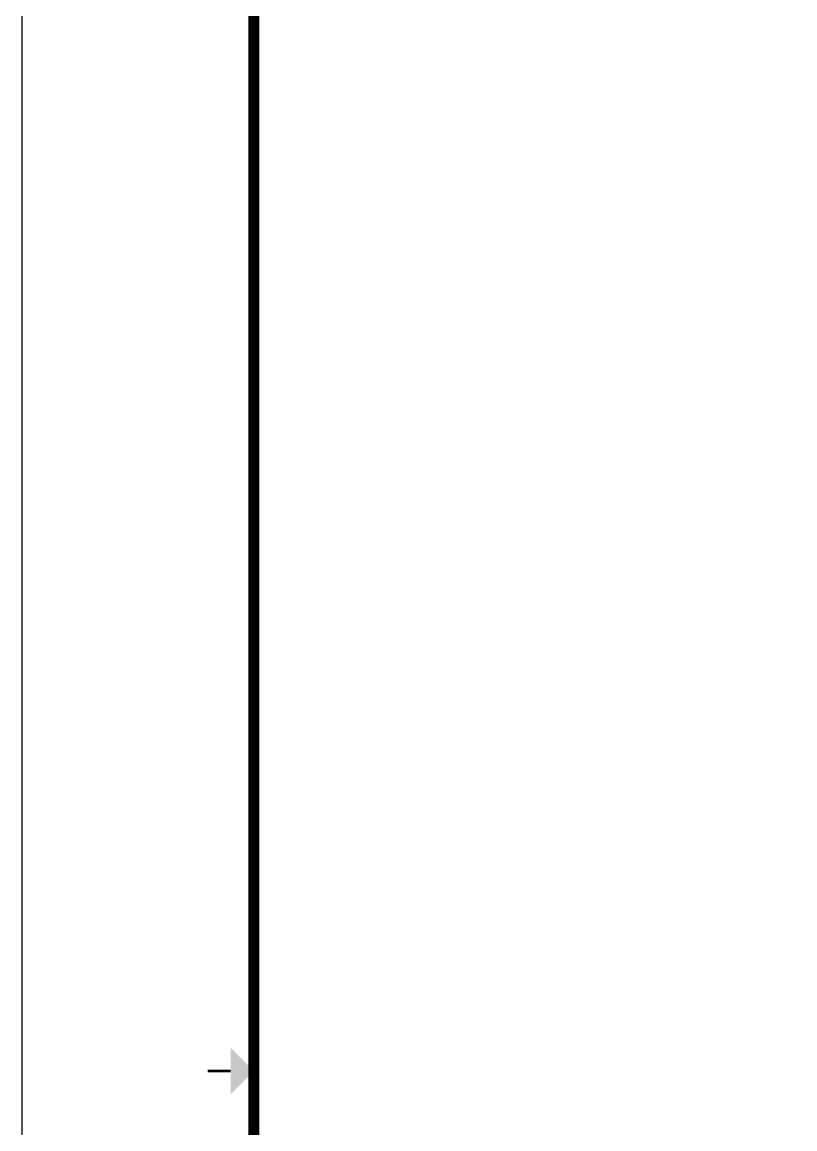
# Model space of a CAD drawing. Extents: x -1348811 to 123514, y -640545 to 749356.
# Drawn here: x -734259 to -725923, y 301303 to 313250 of the extents above; entities that cross this region are included whole.
import ezdxf

# ---------------------------------------------------------------- set-up
doc = ezdxf.new("R2010")
doc.units = 0
doc.header["$LTSCALE"] = 10
doc.header["$MEASUREMENT"] = 0
doc.layers.add('STAIR', color=9, linetype='CONTINUOUS')
doc.layers.add('图框', color=7, linetype='CONTINUOUS')

# ---------------------------------------------------------------- blocks, each defined once
blk = doc.blocks.new('TJAD_TK_A1')
at = {"layer": '图框'}
for p, q in [((500.38, 356.45), (500.38, 950.45)), ((1341.38, 356.45), (1341.38, 950.45))]:
    blk.add_line(p, q, dxfattribs=at)
at = {"layer": '图框', "const_width": 1.2}
blk.add_lwpolyline([(1331.38, 940.45), (525.38, 940.45), (525.38, 366.45), (1331.38, 366.45)], close=True, dxfattribs=at)
at = {"layer": '图框', "const_width": 0.3}
blk.add_lwpolyline([(522.88, 653.45), (520.38, 653.45)], dxfattribs=at)
at = {"layer": '图框'}
blk.add_solid([(522.88, 650.95), (522.88, 655.95), (525.38, 653.45)], dxfattribs=at)
blk = doc.blocks.new('TJAD_图框_A1')
at = {"layer": '图框'}
blk.add_blockref('TJAD_TK_A1', (0, 0), dxfattribs=at)

msp = doc.modelspace()

# ---------------------------------------------------------------- block references
at = {"layer": 'STAIR', "xscale": 100, "yscale": 100, "zscale": 100}
for p in [(-868397.3, 236582.9), (-784297.3, 236582.9)]:
    msp.add_blockref('TJAD_图框_A1', p, dxfattribs=at)

doc.saveas('drawing.dxf')
